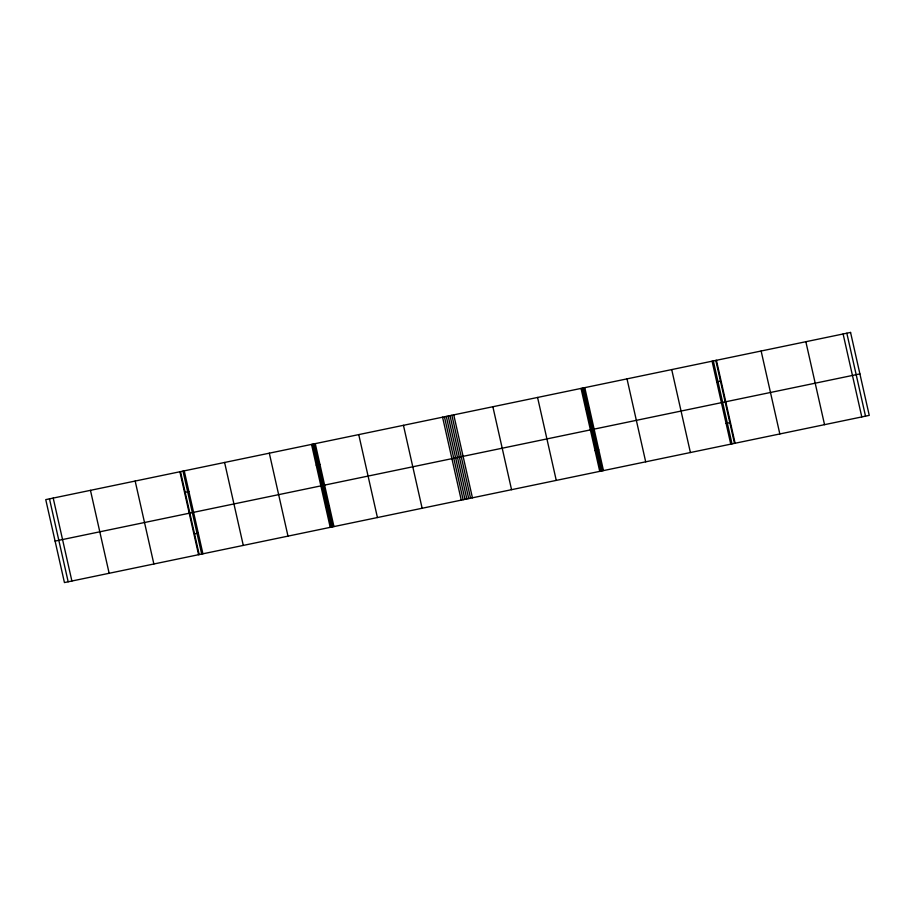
<?xml version="1.0" encoding="UTF-8"?>
<svg xmlns="http://www.w3.org/2000/svg" width="915" height="915" viewBox="0 0 915 915"><rect width="100%" height="100%" fill="white"/><g stroke="black" fill="none" stroke-linecap="round" stroke-linejoin="round"><path stroke-width="1.37" d="M185.173 492.362L188.902 491.595M316.213 465.14L319.93 464.374M585.726 409.154L589.443 408.376M716.754 381.932L720.471 381.166M55.094 541.097L859.906 373.903M194.529 533.834L198.246 533.068M325.557 506.624L329.274 505.846M595.07 450.626L598.787 449.86M726.098 423.405L729.827 422.639M846.832 333.209L865.521 416.153M843.104 333.975L861.793 416.92M805.852 341.718L824.541 424.663M761.131 351.005L779.832 433.95M716.422 360.293L735.111 443.237M715.805 360.43L734.493 443.375M713.323 360.945L732.011 443.889M712.076 361.196L730.765 444.141M671.713 369.58L690.402 452.525M627.004 378.867L645.693 461.823M584.776 387.64L603.465 470.596M583.53 387.903L602.219 470.848M582.295 388.166L600.983 471.111M581.048 388.418L599.737 471.362M537.574 397.453L556.263 480.398M492.865 406.74L511.554 489.685M453.749 414.861L472.437 497.817M451.884 415.25L470.573 498.195M450.02 415.639L468.709 498.584M448.156 416.028L466.844 498.972M446.291 416.416L464.98 499.361M444.427 416.805L463.116 499.75M442.563 417.183L461.251 500.139M403.446 425.315L422.135 508.26M358.737 434.602L377.426 517.547M315.263 443.638L333.952 526.582M314.017 443.889L332.705 526.834M312.781 444.152L331.47 527.097M311.535 444.404L330.224 527.36M269.307 453.177L287.996 536.133M224.598 462.475L243.287 545.42M184.235 470.859L202.924 553.804M182.989 471.111L201.677 554.055M180.507 471.625L199.196 554.57M179.889 471.763L198.578 554.707M135.168 481.05L153.869 563.995M90.459 490.337L109.148 573.282M53.207 498.08L71.896 581.025M49.479 498.847L68.168 581.791M850.561 332.431L45.75 499.624L64.439 582.569L869.25 415.376L850.561 332.431"/></g></svg>
